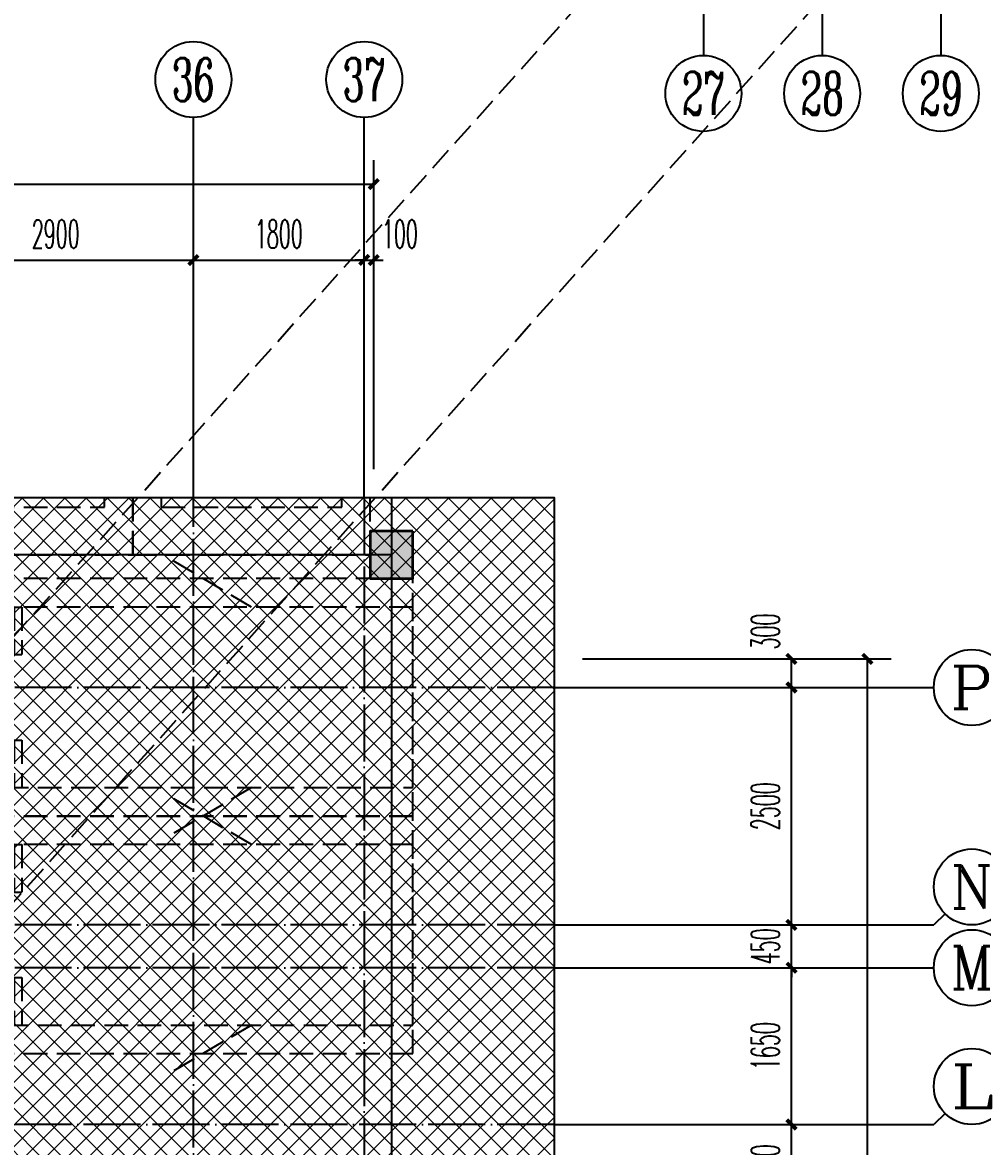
# Model space of a CAD drawing. Extents: x 27938 to 1507990, y 110129 to 923079.
# Drawn here: x 707311 to 717423, y 673029 to 684862 of the extents above; entities that cross this region are included whole.
import ezdxf
from ezdxf.enums import TextEntityAlignment as Align
from ezdxf.xclip import XClip

# ---------------------------------------------------------------- set-up
doc = ezdxf.new("R2010")
doc.units = 0
doc.header["$LTSCALE"] = 1000
doc.header["$MEASUREMENT"] = 0
doc.header["$XCLIPFRAME"] = 0
for name, pattern in [('__DASH', [0.35, 0.25, -0.1]), ('DASH', [0.35, 0.25, -0.1]), ('DOTE', [2.4200000000000004, 2, -0.2, 0.02, -0.2])]:
    doc.linetypes.add(name, pattern=pattern)
for name, color, linetype in [('----建筑底图', 8, 'Continuous'), ('AXIS', 3, 'Continuous'), ('AXIS_TEXT', 7, 'Continuous'), ('DOTE', 1, 'Continuous'), ('HS-A-停车位（标准）', 9, 'Continuous'), ('PUB_HATCH', 8, 'Continuous')]:
    doc.layers.add(name, color=color, linetype=linetype)
doc.layers.add('填充', color=251, linetype='Continuous', lineweight=5)
doc.layers.add('砼柱', color=2, linetype='Continuous', lineweight=35)
doc.styles.add('_TCH_AXIS', font='COMPLEX', dxfattribs={"bigfont": 'GBCBIG'})
doc.styles.add('_TCH_DIM_T3', font='SIMPLEX.shx', dxfattribs={"width": 0.4941176470588236, "bigfont": 'GBCBIG.shx'})
doc.styles.add('COMPLEX', font='COMPLEX')
doc.dimstyles.new('_TCH_ARCH&&100', dxfattribs={"dimtxt": 297.5, "dimasz": 100, "dimexe": 250, "dimexo": 300, "dimgap": 126.25, "dimtad": 1, "dimdec": 0, "dimzin": 0, "dimdsep": 46, "dimtxsty": '_TCH_DIM_T3', "dimblk": 'ARCHTICK', "dimcen": 0.09, "dimclrt": 4, "dimazin": 2, "dimtfac": 1, "dimtdec": 0, "dimtix": 1, "dimtmove": 2, "dimatfit": 3, "dimfxl": 100, "dimtolj": 1, "dimtzin": 0, "dimarcsym": 0})

# ---------------------------------------------------------------- blocks, each defined once
blk = doc.blocks.new('A$C25A378E3')
at = {"layer": 'HS-A-停车位（标准）', "color": 0, "linetype": 'DASH'}
for p, q in [((299.9288666398497, 4280.200665866025), (299.9276344913524, 4120.200664976728)), ((299.9288666398497, 4280.200665866025), (799.9285807174165, 4280.00894703425)), ((799.9285807174165, 4280.00894703425), (799.9273485837039, 4120.008946264163)), ((1699.929113851395, 4280.193678615266), (1699.927881702897, 4120.19367778569)), ((1699.929113851395, 4280.193678615266), (2199.928827928961, 4280.001959843212)), ((2199.928827928961, 4280.001959843212), (2199.927595795365, 4120.001958953799)), ((299.9282505712472, 4200.200665451237), (799.9279646449722, 4200.00894667895)), ((1699.928497782676, 4200.193678200361), (2199.928211856517, 4200.001959428308)), ((299.9276344913524, 4120.200664976728), (799.9273485837039, 4120.008946264163)), ((1699.927881702897, 4120.19367778569), (2199.927595795365, 4120.001958953799)), ((300.0205537431175, 1700.046125917463), (-199.9740653929766, 2550.049336581258)), ((2200.020893819514, 1700.035927985562), (2700.026429273654, 2550.032717227354))]:
    blk.add_line(p, q, dxfattribs=at)
for points in [[(1.164153218269348e-10, 5499.999999999884), (2499.999999842257, 5499.971898506512), (2499.938176556607, -0.02810114610474557), (-0.06182328553404659, 3.472669050097466e-07)], [(299.9943796824664, 4999.996627852321), (2199.994379562442, 4999.975270717288), (2199.938176575466, -0.02472896687686443), (299.9381766954903, -0.003371831844560802)]]:
    blk.add_lwpolyline(points, close=True, dxfattribs=at)
blk = doc.blocks.new('A$C74D73064')
at = {"layer": 'PUB_HATCH'}
blk.add_hatch(color=0, dxfattribs=at).paths.add_polyline_path([(-19569.96489886742, 69969.25646163756), (-20019.96489886742, 69969.25646163756), (-20019.96489886742, 69469.25646163756), (-19569.96489886742, 69469.25646163756)])
at = {"layer": '填充'}
h = blk.add_hatch(dxfattribs=at)
h.set_pattern_fill('ANSI37', color=0, scale=100, style=0)
h.set_pattern_definition([(45, (-58932.59737397294, 57522.26104246161), (-112.2532015133644, 112.2532015133644), []), (135, (-58932.59737397294, 57522.26104246161), (-112.2532015133644, -112.2532015133644), [])])
h.paths.add_polyline_path([(-28582.20772475161, 63622.2570350687), (-28582.20890245802, 65922.252540029), (-31082.20886589878, 65922.25773966254), (-31082.20886430296, 67422.25669230393), (-34082.20887118683, 67422.25669230393), (-34082.5505323289, 61422.52727940516), (-34382.55262216722, 61422.52582009928), (-34382.55222541018, 59622.25773173547), (-33932.5515145692, 59622.2577317995), (-33932.55151562626, 57522.26104230864), (-31232.5515145688, 57522.26104231901), (-31232.55151457246, 58222.25803410448), (-26482.5588239741, 58222.25908061885), (-26482.55882388545, 61422.52588570467), (-31082.54780066613, 61422.5036801016), (-31082.20886828407, 63622.25710920373)], flags=16)
h.paths.add_polyline_path([(-59182.59378983884, 67422.25693499309), (-59182.60076967761, 66022.25774936203), (-61682.59744094015, 66022.25774936262), (-61682.59688383213, 63622.25835219189), (-59082.59691299131, 63622.25281810621), (-59082.59639067558, 61422.52727955813), (-59382.5984805139, 61422.52582025225), (-59382.59808375686, 59622.25773188844), (-58932.59737291589, 59622.25773195247), (-58932.59737397294, 57522.26104246161), (-56232.59737291548, 57522.26104247198), (-56232.59737291915, 58222.25803425745), (-51482.60468232079, 58222.25908077182), (-51482.60468223214, 61422.52588585764), (-56082.59365901281, 61422.50368025457), (-56082.58671280812, 67422.25358231028)], flags=16)
h.paths.add_polyline_path([(-72082.59762963868, 70322.25773198775), (-18082.61076209735, 70322.25773198775), (-18082.61076209735, 50822.25773316459), (-72082.59762963868, 50822.25773316459)])
at = {"color": 0}
blk.add_lwpolyline([(-72082.59762963868, 70322.25773198775), (-18082.61076209735, 70322.25773198775), (-18082.61076209735, 50822.25773316459), (-72082.59762963868, 50822.25773316459)], close=True, dxfattribs=at)
at = {"layer": 'DOTE', "color": 0}
for p, q in [((-19794.96489887004, 128076.6066358481), (-19794.96489887004, 3986.254199284944)), ((-19794.96489887004, 69719.25646165118), (-82096.49317365023, 69719.25646165118))]:
    blk.add_line(p, q, dxfattribs=at)
at = {"layer": 'PUB_HATCH', "color": 0}
blk.add_lwpolyline([(-19569.96489886742, 69969.25646163756), (-20019.96489886742, 69969.25646163756), (-20019.96489886742, 69469.25646163756), (-19569.96489886742, 69469.25646163756)], close=True, dxfattribs=at)
at = {"layer": '砼柱', "color": 0, "lineweight": 35}
blk.add_lwpolyline([(-19569.96489886742, 69969.25646163756), (-20019.96489886742, 69969.25646163756), (-20019.96489886742, 69469.25646163756), (-19569.96489886742, 69469.25646163756)], close=True, dxfattribs=at)
at = {"layer": 'HS-A-停车位（标准）', "color": 169, "linetype": 'DASH'}
for p, xscale, rotation in [((-25019.90307562641, 75219.25646130368), -0.9999999999999996, 179.9993559612105), ((-22519.90307562641, 75219.25646130368), -0.9999999999999996, 179.9993559612105), ((-19569.96489925991, 69469.19463836565), -0.9999999999999998, 89.99935596121274), ((-19569.96489925991, 66969.19463836565), -0.9999999999999998, 89.99935596121274)]:
    blk.add_blockref('A$C25A378E3', p, dxfattribs=dict(at, xscale=xscale, rotation=rotation))
blk = doc.blocks.new('HFHFTHFD')
at = {"layer": 'DOTE', "color": 0, "linetype": 'DOTE', "ltscale": 0.3}
for p, q in [((468816.5787029798, 601748.8100391305), (468816.5787029798, 612948.8100463543)), ((470616.5787020952, 612948.8100463543), (470616.5787020951, 593448.8100475312)), ((472616.5787020951, 610948.8100463543), (418616.5787028495, 610948.8100463543)), ((472616.5787020951, 608448.8100463543), (418616.5787028495, 608448.8100463543)), ((472616.5787020951, 607998.8100463543), (418616.5787028495, 607998.8100463543)), ((472616.5787020951, 606348.8100465569), (418616.5787028495, 606348.8100465569))]:
    blk.add_line(p, q, dxfattribs=at)
blk = doc.blocks.new('_AXISO')
at = {"color": 0}
blk.add_circle((0, 0), 0.5, dxfattribs=at)
at = {"layer": 'AXIS_TEXT', "color": 0, "style": 'COMPLEX', "width": 1.041666666666667}
blk.add_attdef('A', text='', height=0.56, dxfattribs=at).set_placement((-0.25, -0.28), (0.25, -0.28), align=Align.FIT)
blk = doc.blocks.new('A$C18F32B8A')
at = {"layer": 'AXIS', "color": 0}
for p, q in [((7569.550093442667, -10200.24555084261), (7569.550093442673, -11800.24553892895)), ((8819.646915539342, -10200.24555084261), (8819.646915539348, -11800.24553892895)), ((10069.74554826412, -10200.24555075774), (10069.74554826413, -11800.24553884409))]:
    blk.add_line(p, q, dxfattribs=at)
ref = blk.add_blockref('_AXISO', (7569.550093442674, -12200.24553892895), dxfattribs=dict(at, xscale=800, yscale=800, zscale=800))
ref.add_attrib('A', '27', dxfattribs={"layer": 'AXIS_TEXT', "color": 0, "ltscale": 0.5, "height": 452.5483399593904, "style": '_TCH_AXIS', "width": 0.6176470588235292}).set_placement((7343.275923462978, -12426.51970890865), (7795.824263422369, -12426.51970890865), align=Align.FIT)
ref = blk.add_blockref('_AXISO', (8819.64691553935, -12200.24553892895), dxfattribs=dict(at, xscale=800, yscale=800, zscale=800))
ref.add_attrib('A', '28', dxfattribs={"layer": 'AXIS_TEXT', "color": 0, "ltscale": 0.5, "height": 452.5483399593904, "style": '_TCH_AXIS', "width": 0.6176470588235294}).set_placement((8593.372745559655, -12426.51970890865), (9045.921085519045, -12426.51970890865), align=Align.FIT)
ref = blk.add_blockref('_AXISO', (10069.74554826413, -12200.24553884409), dxfattribs=dict(at, xscale=800, yscale=800, zscale=800))
ref.add_attrib('A', '29', dxfattribs={"layer": 'AXIS_TEXT', "color": 0, "ltscale": 0.5, "height": 452.5483399593904, "style": '_TCH_AXIS', "width": 0.6176470588235292}).set_placement((9843.471378284436, -12426.51970882378), (10296.01971824383, -12426.51970882378), align=Align.FIT)
blk = doc.blocks.new('_ArchTick')
at = {"color": 0, "linetype": 'ByBlock', "const_width": 0.4}
blk.add_lwpolyline([(-0.5, -0.5), (0.5, 0.5)], dxfattribs=at)
blk = doc.blocks.new('*D325')
at = {"layer": 'AXIS', "color": 0, "lineweight": -2}
for p, q in [((713210.529890402, 673261.4824886639), (715660.529890402, 673261.4824886639)), ((715410.529890402, 672461.4824827341), (715410.529890402, 673261.4824886639)), ((713210.529890402, 672461.4824827341), (715660.529890402, 672461.4824827341))]:
    blk.add_line(p, q, dxfattribs=at)
at = {"layer": 'Defpoints', "color": 0}
for p in [(712910.529890402, 673261.4824886639), (715410.529890402, 673261.4824886639), (712910.529890402, 672461.4824827341)]:
    blk.add_point(p, dxfattribs=at)
at = {"layer": 'AXIS', "color": 0, "lineweight": -2, "xscale": 100, "yscale": 100, "zscale": 100}
for p, rotation in [((715410.529890402, 673261.4824886639), 90), ((715410.529890402, 672461.4824827341), 270)]:
    blk.add_blockref('_ArchTick', p, dxfattribs=dict(at, rotation=rotation))
at = {"layer": 'AXIS', "color": 4, "insert": (715135.5298904019, 672861.4824856991), "char_height": 297.5, "attachment_point": 5, "rotation": 90, "style": '_TCH_DIM_T3'}
blk.add_mtext('\\A1;800', dxfattribs=at)
blk = doc.blocks.new('*D326')
at = {"layer": 'AXIS', "color": 0, "lineweight": -2}
for p, q in [((713210.529890402, 674911.4824884597), (715660.529890402, 674911.4824884597)), ((715410.529890402, 673261.4824886639), (715410.529890402, 674911.4824884597)), ((713210.529890402, 673261.4824886639), (715660.529890402, 673261.4824886639))]:
    blk.add_line(p, q, dxfattribs=at)
at = {"layer": 'Defpoints', "color": 0}
for p in [(712910.529890402, 674911.4824884597), (715410.529890402, 674911.4824884597), (712910.529890402, 673261.4824886639)]:
    blk.add_point(p, dxfattribs=at)
at = {"layer": 'AXIS', "color": 0, "lineweight": -2, "xscale": 100, "yscale": 100, "zscale": 100}
for p, rotation in [((715410.529890402, 674911.4824884597), 90), ((715410.529890402, 673261.4824886639), 270)]:
    blk.add_blockref('_ArchTick', p, dxfattribs=dict(at, rotation=rotation))
at = {"layer": 'AXIS', "color": 4, "insert": (715135.5298904019, 674086.4824885619), "char_height": 297.5, "attachment_point": 5, "rotation": 90, "style": '_TCH_DIM_T3'}
blk.add_mtext('\\A1;1650', dxfattribs=at)
blk = doc.blocks.new('*D327')
at = {"layer": 'AXIS', "color": 0, "lineweight": -2}
for p, q in [((715410.529890402, 675361.4824884597), (715410.529890402, 675461.4824884597)), ((713210.529890402, 675361.4824884597), (715660.529890402, 675361.4824884597)), ((715410.529890402, 674911.4824884597), (715410.529890402, 675361.4824884597)), ((713210.529890402, 674911.4824884597), (715660.529890402, 674911.4824884597)), ((715410.529890402, 674911.4824884597), (715410.529890402, 674811.4824884597))]:
    blk.add_line(p, q, dxfattribs=at)
at = {"layer": 'Defpoints', "color": 0}
for p in [(712910.529890402, 675361.4824884597), (715410.529890402, 675361.4824884597), (712910.529890402, 674911.4824884597)]:
    blk.add_point(p, dxfattribs=at)
at = {"layer": 'AXIS', "color": 0, "lineweight": -2, "xscale": 100, "yscale": 100, "zscale": 100}
for p, rotation in [((715410.529890402, 675361.4824884597), 270), ((715410.529890402, 674911.4824884597), 90)]:
    blk.add_blockref('_ArchTick', p, dxfattribs=dict(at, rotation=rotation))
at = {"layer": 'AXIS', "color": 4, "insert": (715135.5298904019, 675136.4824884598), "char_height": 297.5, "attachment_point": 5, "rotation": 90, "style": '_TCH_DIM_T3'}
blk.add_mtext('\\A1;450', dxfattribs=at)
blk = doc.blocks.new('*D328')
at = {"layer": 'AXIS', "color": 0, "lineweight": -2}
for p, q in [((713210.529890402, 677861.4824884594), (715660.529890402, 677861.4824884594)), ((715410.529890402, 675361.4824884597), (715410.529890402, 677861.4824884594)), ((713210.529890402, 675361.4824884597), (715660.529890402, 675361.4824884597))]:
    blk.add_line(p, q, dxfattribs=at)
at = {"layer": 'Defpoints', "color": 0}
for p in [(712910.529890402, 677861.4824884594), (715410.529890402, 677861.4824884594), (712910.529890402, 675361.4824884597)]:
    blk.add_point(p, dxfattribs=at)
at = {"layer": 'AXIS', "color": 0, "lineweight": -2, "xscale": 100, "yscale": 100, "zscale": 100}
for p, rotation in [((715410.529890402, 677861.4824884594), 90), ((715410.529890402, 675361.4824884597), 270)]:
    blk.add_blockref('_ArchTick', p, dxfattribs=dict(at, rotation=rotation))
at = {"layer": 'AXIS', "color": 4, "insert": (715135.5298904019, 676611.4824884597), "char_height": 297.5, "attachment_point": 5, "rotation": 90, "style": '_TCH_DIM_T3'}
blk.add_mtext('\\A1;2500', dxfattribs=at)
blk = doc.blocks.new('*D329')
at = {"layer": 'AXIS', "color": 0, "lineweight": -2}
for p, q in [((713210.529890402, 678161.4811829287), (715660.529890402, 678161.4811829287)), ((715410.529890402, 677861.4824884594), (715410.529890402, 678161.4811829287)), ((713210.529890402, 677861.4824884594), (715660.529890402, 677861.4824884594))]:
    blk.add_line(p, q, dxfattribs=at)
at = {"layer": 'Defpoints', "color": 0}
for p in [(712910.529890402, 678161.4811829287), (715410.529890402, 678161.4811829287), (712910.529890402, 677861.4824884594)]:
    blk.add_point(p, dxfattribs=at)
at = {"layer": 'AXIS', "color": 0, "lineweight": -2, "xscale": 100, "yscale": 100, "zscale": 100}
for p, rotation in [((715410.529890402, 678161.4811829287), 90), ((715410.529890402, 677861.4824884594), 270)]:
    blk.add_blockref('_ArchTick', p, dxfattribs=dict(at, rotation=rotation))
at = {"layer": 'AXIS', "color": 4, "insert": (715135.529890402, 678450.4811829287), "char_height": 297.5, "attachment_point": 5, "rotation": 90, "style": '_TCH_DIM_T3'}
blk.add_mtext('\\A1;300', dxfattribs=at)
blk = doc.blocks.new('*D330')
at = {"layer": 'AXIS', "color": 0, "lineweight": -2}
for p, q in [((713210.529890402, 678161.4811829291), (716460.529890402, 678161.4811829291)), ((716210.529890402, 662111.4824896366), (716210.529890402, 678161.4811829291)), ((713210.529890402, 662111.4824896366), (716460.529890402, 662111.4824896366))]:
    blk.add_line(p, q, dxfattribs=at)
at = {"layer": 'Defpoints', "color": 0}
for p in [(712910.529890402, 678161.4811829291), (716210.529890402, 678161.4811829291), (712910.529890402, 662111.4824896366)]:
    blk.add_point(p, dxfattribs=at)
at = {"layer": 'AXIS', "color": 0, "lineweight": -2, "xscale": 100, "yscale": 100, "zscale": 100}
for p, rotation in [((716210.529890402, 678161.4811829291), 90), ((716210.529890402, 662111.4824896366), 270)]:
    blk.add_blockref('_ArchTick', p, dxfattribs=dict(at, rotation=rotation))
at = {"layer": 'AXIS', "color": 4, "insert": (715935.5298904019, 670136.481836283), "char_height": 297.5, "attachment_point": 5, "rotation": 90, "style": '_TCH_DIM_T3'}
blk.add_mtext('\\A1;16050', dxfattribs=at)
blk = doc.blocks.new('*D347')
at = {"layer": 'AXIS', "color": 0, "lineweight": -2}
for p, q in [((710910.5298904538, 680161.4824872095), (710910.5298904538, 682611.482487207)), ((711010.5298904569, 680161.4824872045), (711010.5298904569, 682611.482487207)), ((710910.5298904538, 682361.482487207), (710810.5298904538, 682361.482487207)), ((710910.5298904538, 682361.482487207), (711010.5298904569, 682361.482487207)), ((711010.5298904569, 682361.482487207), (711110.5298904569, 682361.482487207))]:
    blk.add_line(p, q, dxfattribs=at)
at = {"layer": 'Defpoints', "color": 0}
for p in [(711010.5298904569, 682361.482487207), (710910.5298904538, 679861.4824872095), (711010.5298904569, 679861.4824872045)]:
    blk.add_point(p, dxfattribs=at)
at = {"layer": 'AXIS', "color": 0, "lineweight": -2, "xscale": 100, "yscale": 100, "zscale": 100}
blk.add_blockref('_ArchTick', (710910.5298904538, 682361.482487207), dxfattribs=at)
at = {"layer": 'AXIS', "color": 0, "lineweight": -2, "xscale": 100, "yscale": 100, "zscale": 100, "rotation": 180}
blk.add_blockref('_ArchTick', (711010.5298904569, 682361.482487207), dxfattribs=at)
at = {"layer": 'AXIS', "color": 4, "insert": (711285.5298905957, 682636.482487191), "char_height": 297.5, "attachment_point": 5, "style": '_TCH_DIM_T3'}
blk.add_mtext('\\A1;100', dxfattribs=at)
blk = doc.blocks.new('*D348')
at = {"layer": 'AXIS', "color": 0, "lineweight": -2}
for p, q in [((709110.5298904537, 680161.4824872995), (709110.5298904537, 682611.4824872545)), ((710910.5298904539, 680161.4824872095), (710910.5298904539, 682611.4824872545)), ((709110.5298904537, 682361.4824872545), (710910.5298904539, 682361.4824872545))]:
    blk.add_line(p, q, dxfattribs=at)
at = {"layer": 'Defpoints', "color": 0}
for p in [(710910.5298904539, 682361.4824872545), (709110.5298904537, 679861.4824872995), (710910.5298904539, 679861.4824872095)]:
    blk.add_point(p, dxfattribs=at)
at = {"layer": 'AXIS', "color": 0, "lineweight": -2, "xscale": 100, "yscale": 100, "zscale": 100, "rotation": 180}
blk.add_blockref('_ArchTick', (709110.5298904537, 682361.4824872545), dxfattribs=at)
at = {"layer": 'AXIS', "color": 0, "lineweight": -2, "xscale": 100, "yscale": 100, "zscale": 100}
blk.add_blockref('_ArchTick', (710910.5298904539, 682361.4824872545), dxfattribs=at)
at = {"layer": 'AXIS', "color": 4, "insert": (710010.5298904538, 682636.4824872545), "char_height": 297.5, "attachment_point": 5, "style": '_TCH_DIM_T3'}
blk.add_mtext('\\A1;1800', dxfattribs=at)
blk = doc.blocks.new('*D349')
at = {"layer": 'AXIS', "color": 0, "lineweight": -2}
for p, q in [((706210.5298912292, 680161.4824874445), (706210.5298912292, 682611.482487372)), ((709110.5298904537, 680161.4824872995), (709110.5298904537, 682611.482487372)), ((706210.5298912292, 682361.482487372), (709110.5298904537, 682361.482487372))]:
    blk.add_line(p, q, dxfattribs=at)
at = {"layer": 'Defpoints', "color": 0}
for p in [(709110.5298904537, 682361.482487372), (706210.5298912292, 679861.4824874445), (709110.5298904537, 679861.4824872995)]:
    blk.add_point(p, dxfattribs=at)
at = {"layer": 'AXIS', "color": 0, "lineweight": -2, "xscale": 100, "yscale": 100, "zscale": 100, "rotation": 180}
blk.add_blockref('_ArchTick', (706210.5298912292, 682361.482487372), dxfattribs=at)
at = {"layer": 'AXIS', "color": 0, "lineweight": -2, "xscale": 100, "yscale": 100, "zscale": 100}
blk.add_blockref('_ArchTick', (709110.5298904537, 682361.482487372), dxfattribs=at)
at = {"layer": 'AXIS', "color": 4, "insert": (707660.5298908415, 682636.482487372), "char_height": 297.5, "attachment_point": 5, "style": '_TCH_DIM_T3'}
blk.add_mtext('\\A1;2900', dxfattribs=at)
blk = doc.blocks.new('*D371')
at = {"layer": 'AXIS', "color": 0, "lineweight": -2}
for p, q in [((660810.5298911532, 680161.4824872003), (660810.5298911532, 683411.4824884599)), ((711010.5298904567, 680161.4824872003), (711010.5298904567, 683411.4824884599)), ((660810.5298911532, 683161.4824884599), (711010.5298904567, 683161.4824884599))]:
    blk.add_line(p, q, dxfattribs=at)
at = {"layer": 'Defpoints', "color": 0}
for p in [(711010.5298904567, 683161.4824884599), (660810.5298911532, 679861.4824872003), (711010.5298904567, 679861.4824872003)]:
    blk.add_point(p, dxfattribs=at)
at = {"layer": 'AXIS', "color": 0, "lineweight": -2, "xscale": 100, "yscale": 100, "zscale": 100, "rotation": 180}
blk.add_blockref('_ArchTick', (660810.5298911532, 683161.4824884599), dxfattribs=at)
at = {"layer": 'AXIS', "color": 0, "lineweight": -2, "xscale": 100, "yscale": 100, "zscale": 100}
blk.add_blockref('_ArchTick', (711010.5298904567, 683161.4824884599), dxfattribs=at)
at = {"layer": 'AXIS', "color": 4, "insert": (685910.529890805, 683436.4824884599), "char_height": 297.5, "attachment_point": 5, "style": '_TCH_DIM_T3'}
blk.add_mtext('\\A1;50200', dxfattribs=at)

msp = doc.modelspace()

# ---------------------------------------------------------------- linework, layer by layer
at = {"color": 8, "linetype": '__DASH'}
for p, q in [((697160.528478678, 667161.4825022775), (714483.1591621359, 686515.5179959862)), ((699660.7241449538, 667161.4825022775), (716983.3548284116, 686515.5179959862))]:
    msp.add_line(p, q, dxfattribs=at)
at = {"layer": 'AXIS', "color": 8}
for p, q in [((709110.5298904538, 679861.4824872995), (709110.5298906539, 683861.4824872995)), ((710910.529890454, 679861.4824872096), (710910.5298906541, 683861.4824872096)), ((712910.529890402, 677861.4824884594), (716910.529890402, 677861.4824884594)), ((717027.6871779273, 675478.6397759848), (716910.529890402, 675361.4824884594)), ((712910.529890402, 675361.4824884594), (716910.529890402, 675361.4824884594)), ((712910.529890402, 674911.4824884594), (716910.529890402, 674911.4824884594)), ((717027.6871779273, 673378.6397761892), (716910.529890402, 673261.4824886639)), ((712910.529890402, 673261.4824886639), (716910.529890402, 673261.4824886639))]:
    msp.add_line(p, q, dxfattribs=at)

# ---------------------------------------------------------------- block references
at = {"layer": '----建筑底图', "color": 8}
ref = msp.add_blockref('A$C74D73064', (730993.1269683774, 609539.2247564725), dxfattribs=at)
XClip(ref).set_block_clipping_path([(-72082.59762963868, 50822.25773316459), (-18082.61076209729, 70322.2577319878)])
at = {"layer": '----建筑底图', "color": 169}
msp.add_blockref('HFHFTHFD', (240293.9511883294, 66912.67244210537), dxfattribs=at)
at = {"color": 8}
msp.add_blockref('A$C18F32B8A', (706913.6083720791, 696315.7635467434), dxfattribs=at)
at = {"layer": 'AXIS', "color": 8}
ref = msp.add_blockref('_AXISO', (709110.5298906739, 684261.4824872995), dxfattribs=dict(at, xscale=800, yscale=800, zscale=800))
ref.add_attrib('A', '36', dxfattribs={"layer": 'AXIS_TEXT', "color": 8, "ltscale": 0.5, "height": 452.5483399593904, "style": '_TCH_AXIS', "width": 0.6363636363637437}).set_placement((708884.2557206942, 684035.2083173197), (709336.8040606537, 684035.2083173197), align=Align.FIT)
ref = msp.add_blockref('_AXISO', (710910.5298906742, 684261.4824872096), dxfattribs=dict(at, xscale=800, yscale=800, zscale=800))
ref.add_attrib('A', '37', dxfattribs={"layer": 'AXIS_TEXT', "color": 8, "ltscale": 0.5, "height": 452.5483399593904, "style": '_TCH_AXIS', "width": 0.6363636363637435}).set_placement((710684.2557206944, 684035.2083172299), (711136.8040606539, 684035.2083172299), align=Align.FIT)
ref = msp.add_blockref('_AXISO', (717310.529890402, 677861.4824884594), dxfattribs=dict(at, xscale=800, yscale=800, zscale=800))
ref.add_attrib('A', 'P', dxfattribs={"layer": 'AXIS_TEXT', "color": 8, "ltscale": 0.5, "height": 452.5483399593904, "style": '_TCH_AXIS', "width": 1.235294117647267}).set_placement((717084.2557204223, 677635.2083184797), (717536.8040603817, 677635.2083184797), align=Align.FIT)
ref = msp.add_blockref('_AXISO', (717310.529890402, 675761.4824884594), dxfattribs=dict(at, xscale=800, yscale=800, zscale=800))
ref.add_attrib('A', 'N', dxfattribs={"layer": 'AXIS_TEXT', "color": 8, "ltscale": 0.5, "height": 452.5483399593904, "style": '_TCH_AXIS', "width": 1.105263157894923}).set_placement((717084.2557204223, 675535.2083184797), (717536.8040603817, 675535.2083184797), align=Align.FIT)
ref = msp.add_blockref('_AXISO', (717310.529890402, 674911.4824884594), dxfattribs=dict(at, xscale=800, yscale=800, zscale=800))
ref.add_attrib('A', 'M', dxfattribs={"layer": 'AXIS_TEXT', "color": 8, "ltscale": 0.5, "height": 452.5483399593904, "style": '_TCH_AXIS'}).set_placement((717084.2557204223, 674685.2083184797), (717536.8040603817, 674685.2083184797), align=Align.FIT)
ref = msp.add_blockref('_AXISO', (717310.529890402, 673661.4824886639), dxfattribs=dict(at, xscale=800, yscale=800, zscale=800))
ref.add_attrib('A', 'L', dxfattribs={"layer": 'AXIS_TEXT', "color": 8, "ltscale": 0.5, "height": 452.5483399593904, "style": '_TCH_AXIS', "width": 1.400000000000236}).set_placement((717084.2557204223, 673435.2083186841), (717536.8040603817, 673435.2083186841), align=Align.FIT)

# ---------------------------------------------------------------- dimensions: what is measured, and where the dimension line sits
for p1, p2, distance, picture, middle in [((660810.5298911532, 679861.4824872003), (711010.5298904567, 679861.4824872003), 3300.000001259614, '*D371', (685910.529890805, 683436.4824884599)), ((706210.5298912292, 679861.4824874445), (709110.5298904537, 679861.4824872995), 2500.0000000725267, '*D349', (707660.5298908415, 682636.482487372)), ((709110.5298904537, 679861.4824872995), (710910.5298904539, 679861.4824872095), 2500.0000000450527, '*D348', (710010.5298904538, 682636.4824872545)), ((712910.529890402, 662111.4824896366), (712910.529890402, 678161.4811829291), -3300, '*D330', (715935.5298904019, 670136.481836283)), ((712910.529890402, 675361.4824884597), (712910.529890402, 677861.4824884594), -2500, '*D328', (715135.5298904019, 676611.4824884597)), ((712910.529890402, 674911.4824884597), (712910.529890402, 675361.4824884597), -2500, '*D327', (715135.5298904019, 675136.4824884598)), ((712910.529890402, 673261.4824886639), (712910.529890402, 674911.4824884597), -2500, '*D326', (715135.5298904019, 674086.4824885619)), ((712910.529890402, 672461.4824827341), (712910.529890402, 673261.4824886639), -2500, '*D325', (715135.5298904019, 672861.4824856991))]:
    dim = msp.add_aligned_dim(p1=p1, p2=p2, distance=distance, dimstyle='_TCH_ARCH&&100', dxfattribs=at)
    dim.commit()
    dim.dimension.update_dxf_attribs({"geometry": picture, "text_midpoint": middle})
for base, p1, p2, angle, picture, middle in [((711010.5298904569, 682361.482487207), (710910.5298904538, 679861.4824872095), (711010.5298904569, 679861.4824872045), 359.99999999713185, '*D347', (711285.5298905957, 682636.482487191)), ((715410.529890402, 678161.4811829287), (712910.529890402, 677861.4824884594), (712910.529890402, 678161.4811829287), 90, '*D329', (715135.529890402, 678450.4811829287))]:
    dim = msp.add_linear_dim(base=base, p1=p1, p2=p2, angle=angle, dimstyle='_TCH_ARCH&&100', dxfattribs=at)
    dim.commit()
    dim.dimension.update_dxf_attribs({"geometry": picture, "text_midpoint": middle, "dimtype": 129})

doc.saveas('drawing.dxf')
